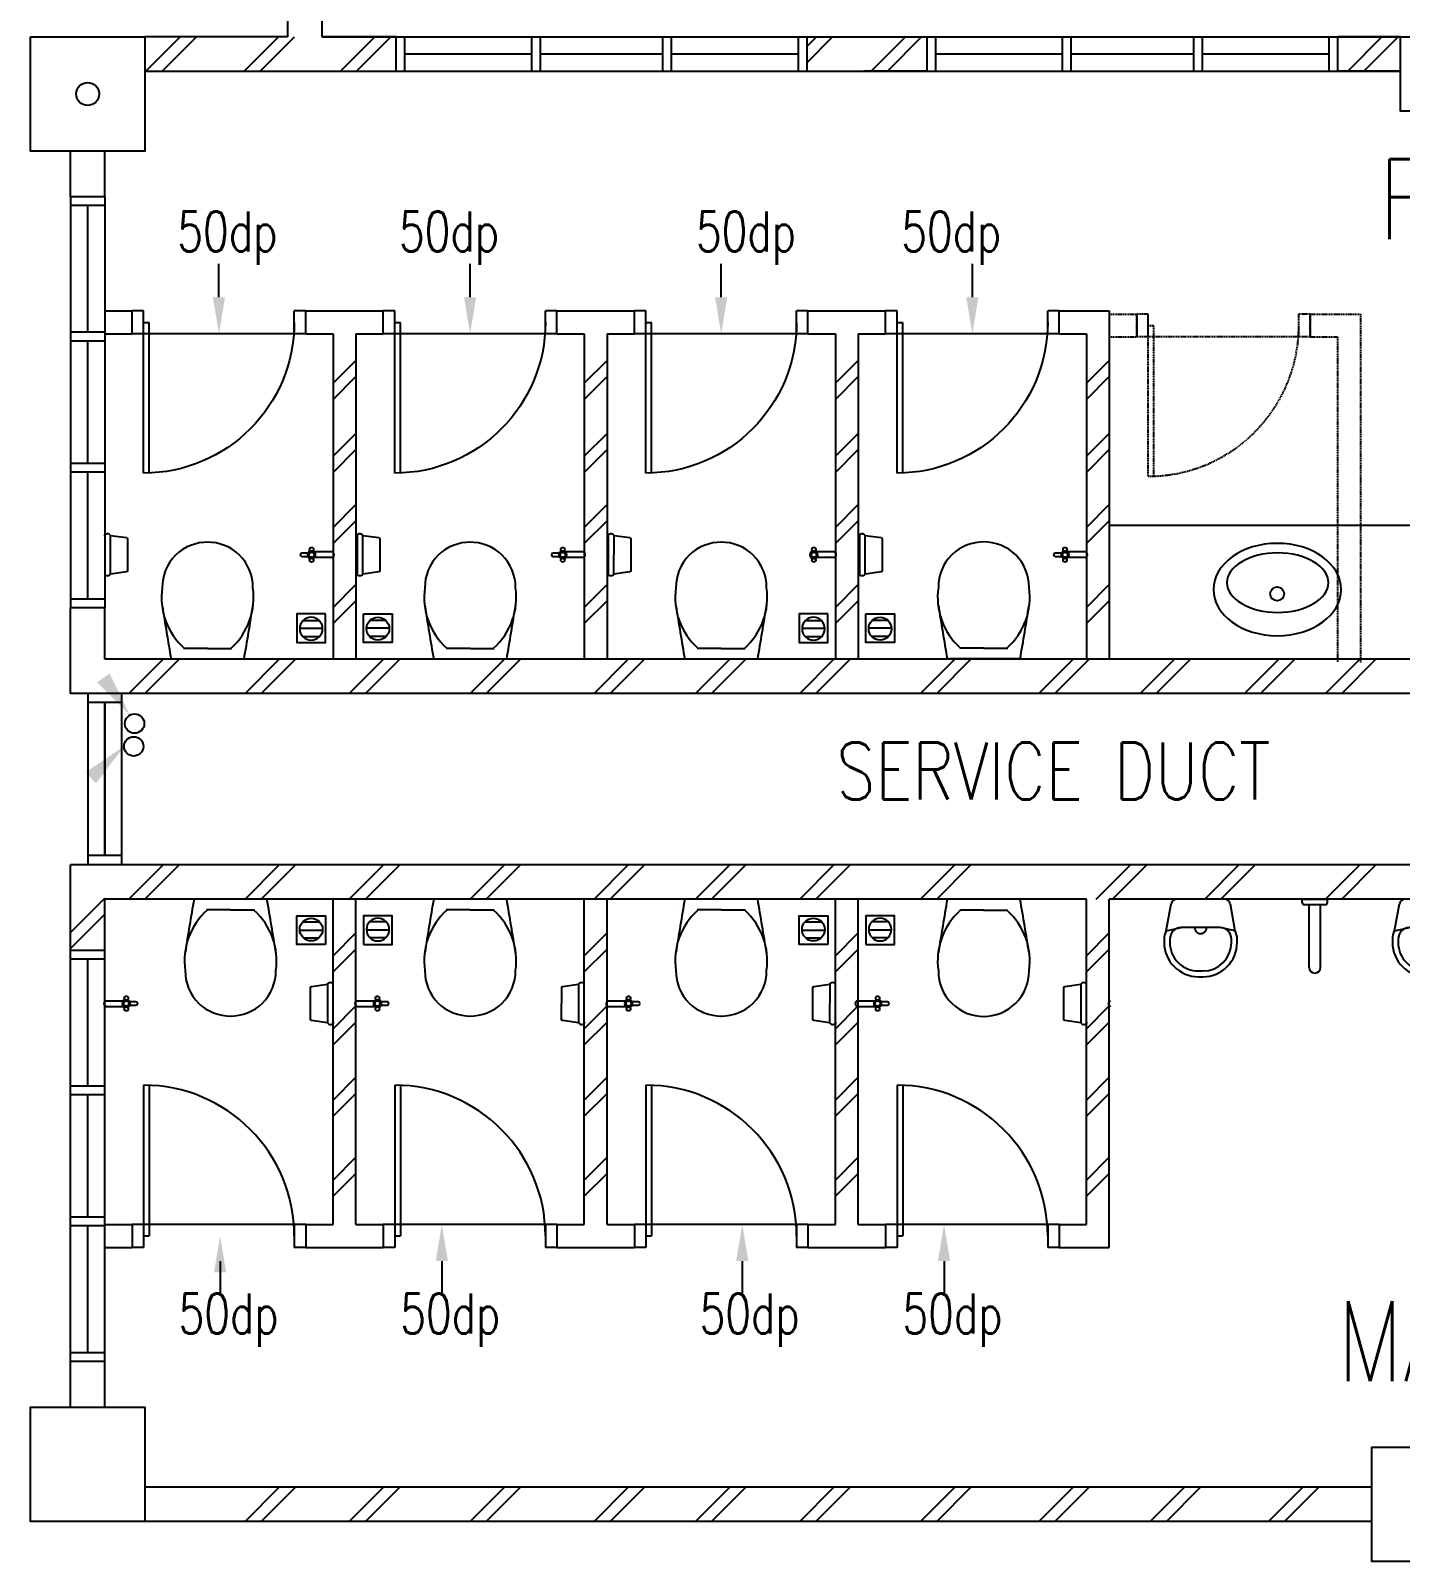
# Model space of a CAD drawing. Extents: x 2508799 to 2625178, y -845223 to -762524.
# Drawn here: x 2558299 to 2564299, y -790849 to -784147 of the extents above; entities that cross this region are included whole.
import ezdxf
from ezdxf.enums import TextEntityAlignment as Align

# ---------------------------------------------------------------- set-up
doc = ezdxf.new("R2010")
doc.units = 0
doc.header["$LTSCALE"] = 10
doc.header["$MEASUREMENT"] = 0
doc.linetypes.add('DASHEDX2', pattern=[1.5, 1, -0.5])
doc.linetypes.add('DIVIDE', pattern=[1.25, 0.5, -0.25, 0, -0.25, 0, -0.25])
doc.layers.get('0').update_dxf_attribs({"linetype": 'CONTINUOUS'})
for name, color, linetype in [('-FF', 240, 'CONTINUOUS'), ('COL', 3, 'CONTINUOUS'), ('demolish-work', 8, 'DASHEDX2'), ('DIM', 7, 'CONTINUOUS'), ('DR', 7, 'CONTINUOUS'), ('FIT', 5, 'CONTINUOUS'), ('FITT', 5, 'CONTINUOUS'), ('H', 1, 'CONTINUOUS'), ('hatchb', 251, 'CONTINUOUS'), ('partition', 7, 'CONTINUOUS'), ('PIPE', 5, 'DIVIDE'), ('ROOF', 7, 'CONTINUOUS'), ('RWDP', 145, 'CONTINUOUS'), ('SANI', 7, 'CONTINUOUS'), ('SP', 220, 'CONTINUOUS'), ('T25', 7, 'CONTINUOUS'), ('T50', 4, 'CONTINUOUS'), ('TEX', 2, 'CONTINUOUS'), ('txt', 7, 'CONTINUOUS'), ('VP', 100, 'CONTINUOUS'), ('WALL', 2, 'CONTINUOUS'), ('WIN', 5, 'CONTINUOUS'), ('WP', 50, 'DIVIDE')]:
    doc.layers.add(name, color=color, linetype=linetype)
doc.styles.add('DIMTEXT', font='romans.shx', dxfattribs={"width": 0.8, "height": 400})
doc.styles.add('ROMANS', font='romans')

# ---------------------------------------------------------------- blocks, each defined once
blk = doc.blocks.new('100FT')
at = {"layer": 'PIPE', "linetype": 'Continuous'}
blk.add_circle((0, 0), 50, dxfattribs=at)
at = {"layer": 'WP', "linetype": 'Continuous'}
for p, q in [((-37.1, 33.5), (37.1, 33.5)), ((-49.9, -2.7), (49.9, -2.7)), ((-34, -36.7), (34, -36.7))]:
    blk.add_line(p, q, dxfattribs=at)
blk = doc.blocks.new('A$C7CE3714C')
at = {"layer": 'FIT'}
blk.add_lwpolyline([(0, 0), (126, 0), (126, 126), (0, 126)], close=True, dxfattribs=at)
at = {"layer": 'FIT', "xscale": -1}
blk.add_blockref('100FT', (63, 65.7), dxfattribs=at)
blk = doc.blocks.new('UR1')
for p, q in [((104.2, 0), (-104.2, 0)), ((-150.5, -138.5), (-128.8, -20.5)), ((128.8, -20.5), (150.5, -138.5)), ((-150.5, -138.5), (-85, -125)), ((85, -125), (-85, -125)), ((150.5, -138.5), (85, -125)), ((-160, -175), (-160, -190)), ((-135, -175), (-135, -190)), ((135, -190), (135, -175)), ((160, -190), (160, -175)), ((-10, -315), (10, -315)), ((-10, -340), (10, -340))]:
    blk.add_line(p, q)
for centre, radius, start, end in [((-104.2, -25), 25, 90, 169.56252), ((104.2, -25), 25, 10.43748, 90), ((-85, -175), 50, 90, 180), ((0, -125), 26.1, 180, 0), ((85, -175), 50, 0, 90), ((-85, -175), 75, 150.86439, 180), ((-10, -190), 150, 180, 270), ((-10, -190), 125, 180, 270), ((10, -190), 125, 270, 0), ((10, -190), 150, 270, 0), ((85, -175), 75, 0, 29.13561)]:
    blk.add_arc(centre, radius, start, end)
blk = doc.blocks.new('234')
at = {"layer": 'DR', "color": 1}
for p, q in [((2285264.4, -784764.1), (2285264.4, -785474.1)), ((2285289.4, -784764.6), (2285289.4, -785424.1)), ((2285214.4, -785374.1), (2285214.4, -785474.1)), ((2285264.4, -785374.1), (2285214.4, -785374.1)), ((2285264.4, -785374.1), (2285264.4, -785474.1)), ((2285924.4, -785374.1), (2285264.4, -785374.1)), ((2285974.4, -785374.1), (2285924.4, -785374.1)), ((2285924.4, -785374.1), (2285924.4, -785474.1)), ((2285974.4, -785374.1), (2285974.4, -785474.1)), ((2285264.4, -785424.1), (2285289.4, -785424.1)), ((2285264.4, -785474.1), (2285214.4, -785474.1)), ((2285974.4, -785474.1), (2285924.4, -785474.1))]:
    blk.add_line(p, q, dxfattribs=at)
blk.add_arc((2285264.4, -785424.1), 660, 0, 90, dxfattribs=at)
blk = doc.blocks.new('ELLIPSE')
blk.add_circle((0.5, 0.5), 0.5)
blk = doc.blocks.new('BASIN-01')
blk.add_circle((0, 0), 30.3)
for p, xscale, yscale, zscale in [((279.3, -221.4), -559.6811780125836, 404.3346891934725, 559.6811780125837), ((220.2, -179.2), -444.6356025322193, 259.9294430529471, 444.6356025322195)]:
    blk.add_blockref('ELLIPSE', p, dxfattribs=dict(xscale=xscale, yscale=yscale, zscale=zscale))

msp = doc.modelspace()

# ---------------------------------------------------------------- linework, layer by layer
at = {"color": 0}
for p, q in [((2563869.5, -787964.1), (2563869.5, -787949.1)), ((2563869.5, -787949.1), (2563979.5, -787949.1)), ((2563969.5, -787974.1), (2563879.5, -787974.1)), ((2563969.5, -787974.1), (2563879.5, -787974.1)), ((2563899.5, -788248.1), (2563899.5, -787974.1)), ((2563899.5, -788248.1), (2563899.5, -787974.1)), ((2563949.5, -788248.1), (2563949.5, -787974.1)), ((2563949.5, -788248.1), (2563949.5, -787974.1)), ((2563979.5, -787964.1), (2563979.5, -787949.1))]:
    msp.add_line(p, q, dxfattribs=at)
for centre, radius, start, end in [((2563879.5, -787964.1), 10, 180, 270), ((2563879.5, -787964.1), 10, 180, 270), ((2563969.5, -787964.1), 10, 270, 0), ((2563969.5, -787964.1), 10, 270, 0), ((2563924.5, -788248.1), 25, 180, 0)]:
    msp.add_arc(centre, radius, start, end, dxfattribs=at)
at = {"layer": 'COL', "color": 0}
for points in [[(2558299.5, -784174.1), (2558799.5, -784174.1), (2558799.5, -784674.1), (2558299.5, -784674.1)], [(2564299.5, -784174.1), (2564799.5, -784174.1), (2564799.5, -784499.1), (2564299.5, -784499.1)], [(2558299.5, -790174.1), (2558799.5, -790174.1), (2558799.5, -790674.1), (2558299.5, -790674.1)], [(2558299.5, -790674.1), (2558299.5, -790174.1), (2558799.5, -790174.1), (2558799.5, -790674.1)], [(2564924.5, -790849.1), (2564174.5, -790849.1), (2564174.5, -790349.1), (2564924.5, -790349.1)]]:
    msp.add_lwpolyline(points, close=True, dxfattribs=at)
at = {"layer": 'demolish-work', "color": 0, "ltscale": 0.5}
for p, q in [((2563024.5, -785388.1), (2563144.5, -785388.1)), ((2563144.5, -785488.1), (2563144.5, -785388.1)), ((2563194.5, -785388.1), (2563144.5, -785388.1)), ((2563144.5, -785388.1), (2563144.5, -785488.1)), ((2563194.5, -786098.1), (2563194.5, -785388.1)), ((2563194.5, -785488.1), (2563194.5, -785388.1)), ((2563194.5, -785438.1), (2563219.5, -785438.1)), ((2563219.5, -786097.6), (2563219.5, -785438.1)), ((2563904.5, -785388.1), (2563854.5, -785388.1)), ((2563854.5, -785488.1), (2563854.5, -785388.1)), ((2563904.5, -785488.1), (2563904.5, -785388.1)), ((2563904.5, -785388.1), (2564024.5, -785388.1)), ((2563904.5, -785388.1), (2563904.5, -785488.1)), ((2564024.5, -785388.1), (2564124.5, -785388.1)), ((2564124.5, -785388.1), (2564124.5, -786913.1)), ((2563024.5, -785488.1), (2563144.5, -785488.1)), ((2563194.5, -785488.1), (2563144.5, -785488.1)), ((2563854.5, -785488.1), (2563194.5, -785488.1)), ((2563904.5, -785488.1), (2563854.5, -785488.1)), ((2563904.5, -785488.1), (2564024.5, -785488.1)), ((2564024.5, -785488.1), (2564024.5, -786913.1))]:
    msp.add_line(p, q, dxfattribs=at)
msp.add_arc((2563194.5, -785438.1), 660, 270, 0, dxfattribs=at)
at = {"layer": 'FITT', "color": 0}
for p, q in [((2559525.4, -786431.7), (2559525.4, -786424.9)), ((2559525.4, -786458.4), (2559525.4, -786451.6)), ((2559535.4, -786431.7), (2559535.4, -786424.9)), ((2559535.4, -786458.4), (2559535.4, -786451.6)), ((2559619, -786429.1), (2559542.6, -786429.1)), ((2560625.4, -786431.7), (2560625.4, -786424.9)), ((2560625.4, -786458.4), (2560625.4, -786451.6)), ((2560635.4, -786431.7), (2560635.4, -786424.9)), ((2560635.4, -786458.4), (2560635.4, -786451.6)), ((2560719, -786429.1), (2560642.6, -786429.1)), ((2561725.4, -786431.7), (2561725.4, -786424.9)), ((2561725.4, -786458.4), (2561725.4, -786451.6)), ((2561735.4, -786431.7), (2561735.4, -786424.9)), ((2561735.4, -786458.4), (2561735.4, -786451.6)), ((2561819, -786429.1), (2561742.6, -786429.1)), ((2562825.4, -786431.7), (2562825.4, -786424.9)), ((2562825.4, -786458.4), (2562825.4, -786451.6)), ((2562835.4, -786431.7), (2562835.4, -786424.9)), ((2562835.4, -786458.4), (2562835.4, -786451.6)), ((2562919, -786429.1), (2562842.6, -786429.1)), ((2559619, -786454.1), (2559542.6, -786454.1)), ((2560719, -786454.1), (2560642.6, -786454.1)), ((2561819, -786454.1), (2561742.6, -786454.1)), ((2562919, -786454.1), (2562842.6, -786454.1)), ((2558630, -788394.1), (2558706.3, -788394.1)), ((2558713.6, -788389.8), (2558713.6, -788396.6)), ((2558723.6, -788389.8), (2558723.6, -788396.6)), ((2559730, -788394.1), (2559806.3, -788394.1)), ((2559813.6, -788389.8), (2559813.6, -788396.6)), ((2559823.6, -788389.8), (2559823.6, -788396.6)), ((2560830, -788394.1), (2560906.3, -788394.1)), ((2560913.6, -788389.8), (2560913.6, -788396.6)), ((2560923.6, -788389.8), (2560923.6, -788396.6)), ((2561921.2, -788394.1), (2561997.6, -788394.1)), ((2562004.8, -788389.8), (2562004.8, -788396.6)), ((2562014.8, -788389.8), (2562014.8, -788396.6)), ((2558630, -788419.1), (2558706.4, -788419.1)), ((2558713.6, -788416.5), (2558713.6, -788423.3)), ((2558723.6, -788416.5), (2558723.6, -788423.3)), ((2559730, -788419.1), (2559806.4, -788419.1)), ((2559813.6, -788416.5), (2559813.6, -788423.3)), ((2559823.6, -788416.5), (2559823.6, -788423.3)), ((2560830, -788419.1), (2560906.4, -788419.1)), ((2560913.6, -788416.5), (2560913.6, -788423.3)), ((2560923.6, -788416.5), (2560923.6, -788423.3)), ((2561921.2, -788419.1), (2561997.6, -788419.1)), ((2562004.8, -788416.5), (2562004.8, -788423.3)), ((2562014.8, -788416.5), (2562014.8, -788423.3))]:
    msp.add_line(p, q, dxfattribs=at)
at = {"layer": 'FITT', "color": 0, "elevation": 0}
for points in [[(2559514.5, -786434.1), (2559487.9, -786434.2, 1), (2559487.9, -786449.2), (2559514.6, -786449.1)], [(2560614.5, -786434.1), (2560587.9, -786434.2, 1), (2560587.9, -786449.2), (2560614.6, -786449.1)], [(2562814.5, -786434.1), (2562787.9, -786434.2, 1), (2562787.9, -786449.2), (2562814.6, -786449.1)], [(2558734.4, -788414.1), (2558761.1, -788414, 1), (2558761.1, -788399), (2558734.4, -788399.1)], [(2559834.4, -788414.1), (2559861.1, -788414, 1), (2559861.1, -788399), (2559834.4, -788399.1)], [(2560934.4, -788414.1), (2560961.1, -788414, 1), (2560961.1, -788399), (2560934.4, -788399.1)], [(2562025.6, -788414.1), (2562052.3, -788414, 1), (2562052.3, -788399), (2562025.6, -788399.1)]]:
    msp.add_lwpolyline(points, format="xyb", dxfattribs=at)
at = {"layer": 'FITT', "color": 0}
for centre, radius in [((2559530.4, -786441.6), 11.1), ((2559530.3, -786417.9), 8.61), ((2560630.4, -786441.6), 11.1), ((2560630.3, -786417.9), 8.61), ((2561730.4, -786441.6), 11.1), ((2561730.3, -786417.9), 8.61), ((2562830.4, -786441.6), 11.1), ((2562830.3, -786417.9), 8.61), ((2559530.4, -786465.4), 8.61), ((2560630.4, -786465.4), 8.61), ((2561730.4, -786465.4), 8.61), ((2562830.4, -786465.4), 8.61), ((2558718.6, -788406.6), 11.1), ((2558718.6, -788382.8), 8.61), ((2559818.6, -788406.6), 11.1), ((2559818.6, -788382.8), 8.61), ((2560918.6, -788406.6), 11.1), ((2560918.6, -788382.8), 8.61), ((2562009.8, -788406.6), 11.1), ((2562009.8, -788382.8), 8.61), ((2558718.6, -788430.3), 8.61), ((2559818.6, -788430.3), 8.61), ((2560918.6, -788430.3), 8.61), ((2562009.8, -788430.3), 8.61)]:
    msp.add_circle(centre, radius, dxfattribs=at)
for centre, radius, start, end in [((2559530.4, -786441.6), 17.5, 106.78275, 253.2851), ((2559530.4, -786441.6), 17.5, 286.78275, 73.2851), ((2559615.7, -786441.6), 12.9, 284.6714, 75.39645), ((2560630.4, -786441.6), 17.5, 106.78275, 253.2851), ((2560630.4, -786441.6), 17.5, 286.78275, 73.2851), ((2560715.7, -786441.6), 12.9, 284.6714, 75.39645), ((2561730.4, -786441.6), 17.5, 106.78275, 253.2851), ((2561730.4, -786441.6), 17.5, 286.78275, 73.2851), ((2561815.7, -786441.6), 12.9, 284.6714, 75.39645), ((2562830.4, -786441.6), 17.5, 106.78275, 253.2851), ((2562830.4, -786441.6), 17.5, 286.78275, 73.2851), ((2562915.7, -786441.6), 12.9, 284.6714, 75.39645), ((2558633.2, -788406.6), 12.9, 104.6714, 255.39645), ((2558718.6, -788406.6), 17.5, 106.78275, 253.2851), ((2558718.6, -788406.6), 17.5, 286.78275, 73.2851), ((2559733.2, -788406.6), 12.9, 104.6714, 255.39645), ((2559818.6, -788406.6), 17.5, 106.78275, 253.2851), ((2559818.6, -788406.6), 17.5, 286.78275, 73.2851), ((2560833.2, -788406.6), 12.9, 104.6714, 255.39645), ((2560918.6, -788406.6), 17.5, 106.78275, 253.2851), ((2560918.6, -788406.6), 17.5, 286.78275, 73.2851), ((2561924.5, -788406.6), 12.9, 104.6714, 255.39645), ((2562009.8, -788406.6), 17.5, 106.78275, 253.2851), ((2562009.8, -788406.6), 17.5, 286.78275, 73.2851), ((2563033.2, -788406.6), 12.9, 104.6714, 255.39645)]:
    msp.add_arc(centre, radius, start, end, dxfattribs=at)
at = {"layer": 'H', "color": 0}
for p, q in [((2558804.9, -784324.1), (2558954.9, -784174.1)), ((2558875.6, -784324.1), (2559025.6, -784174.1)), ((2559234.9, -784324.1), (2559384.9, -784174.1)), ((2559305.6, -784324.1), (2559455.6, -784174.1)), ((2559656.8, -784324.1), (2559806.8, -784174.1)), ((2559727.5, -784324.1), (2559877.5, -784174.1)), ((2561699.5, -784216.5), (2561741.9, -784174.1)), ((2561699.5, -784287.2), (2561812.6, -784174.1)), ((2561981.8, -784324.1), (2562131.8, -784174.1)), ((2562052.5, -784324.1), (2562202.5, -784174.1)), ((2564068.8, -784324.1), (2564218.8, -784174.1)), ((2564139.5, -784324.1), (2564289.5, -784174.1)), ((2559624.5, -785691), (2559724.5, -785591)), ((2560724.5, -785691), (2560824.5, -785591)), ((2561824.5, -785691), (2561924.5, -785591)), ((2562924.5, -785691), (2563024.5, -785591)), ((2559624.5, -785761.7), (2559724.5, -785661.7)), ((2560724.5, -785761.7), (2560824.5, -785661.7)), ((2561824.5, -785761.7), (2561924.5, -785661.7)), ((2562924.5, -785761.7), (2563024.5, -785661.7)), ((2559624.5, -786010.5), (2559724.5, -785910.5)), ((2560724.5, -786010.5), (2560824.5, -785910.5)), ((2561824.5, -786010.5), (2561924.5, -785910.5)), ((2562924.5, -786010.5), (2563024.5, -785910.5)), ((2559624.5, -786081.2), (2559724.5, -785981.2)), ((2560724.5, -786081.2), (2560824.5, -785981.2)), ((2561824.5, -786081.2), (2561924.5, -785981.2)), ((2562924.5, -786081.2), (2563024.5, -785981.2)), ((2559624.5, -786322.3), (2559724.5, -786222.3)), ((2560724.5, -786322.3), (2560824.5, -786222.3)), ((2561824.5, -786322.3), (2561924.5, -786222.3)), ((2562924.5, -786322.3), (2563024.5, -786222.3)), ((2559624.5, -786393), (2559724.5, -786293)), ((2560724.5, -786393), (2560824.5, -786293)), ((2561824.5, -786393), (2561924.5, -786293)), ((2562924.5, -786393), (2563024.5, -786293)), ((2559624.5, -786672.6), (2559724.5, -786572.6)), ((2560724.5, -786672.6), (2560824.5, -786572.6)), ((2561824.5, -786672.6), (2561924.5, -786572.6)), ((2562924.5, -786672.6), (2563024.5, -786572.6)), ((2559624.5, -786743.3), (2559724.5, -786643.3)), ((2560724.5, -786743.3), (2560824.5, -786643.3)), ((2561824.5, -786743.3), (2561924.5, -786643.3)), ((2562924.5, -786743.3), (2563024.5, -786643.3)), ((2558729.7, -787049.1), (2558879.7, -786899.1)), ((2558800.4, -787049.1), (2558950.4, -786899.1)), ((2559238.6, -787049.1), (2559388.6, -786899.1)), ((2559309.3, -787049.1), (2559459.3, -786899.1)), ((2559695.4, -787049.1), (2559845.4, -786899.1)), ((2559766.2, -787049.1), (2559916.2, -786899.1)), ((2560224.9, -787049.1), (2560374.9, -786899.1)), ((2560295.6, -787049.1), (2560445.6, -786899.1)), ((2560767.6, -787049.1), (2560917.6, -786899.1)), ((2560838.3, -787049.1), (2560988.3, -786899.1)), ((2561211.6, -787049.1), (2561361.6, -786899.1)), ((2561282.3, -787049.1), (2561432.3, -786899.1)), ((2561668.4, -787049.1), (2561818.4, -786899.1)), ((2561739.1, -787049.1), (2561889.1, -786899.1)), ((2562197.9, -787049.1), (2562347.9, -786899.1)), ((2562268.6, -787049.1), (2562418.6, -786899.1)), ((2562715.5, -787049.1), (2562865.5, -786899.1)), ((2562786.2, -787049.1), (2562936.2, -786899.1)), ((2563159.5, -787049.1), (2563309.5, -786899.1)), ((2563230.2, -787049.1), (2563380.2, -786899.1)), ((2563616.3, -787049.1), (2563766.3, -786899.1)), ((2563687.1, -787049.1), (2563837.1, -786899.1)), ((2563971.7, -787049.1), (2564121.7, -786899.1)), ((2564042.4, -787049.1), (2564192.4, -786899.1)), ((2558729.7, -787949.1), (2558879.7, -787799.1)), ((2558800.4, -787949.1), (2558950.4, -787799.1)), ((2559238.6, -787949.1), (2559388.6, -787799.1)), ((2559309.3, -787949.1), (2559459.3, -787799.1)), ((2559695.4, -787949.1), (2559845.4, -787799.1)), ((2559766.2, -787949.1), (2559916.2, -787799.1)), ((2560224.9, -787949.1), (2560374.9, -787799.1)), ((2560295.6, -787949.1), (2560445.6, -787799.1)), ((2560767.6, -787949.1), (2560917.6, -787799.1)), ((2560838.3, -787949.1), (2560988.3, -787799.1)), ((2561211.6, -787949.1), (2561361.6, -787799.1)), ((2561282.3, -787949.1), (2561432.3, -787799.1)), ((2561668.4, -787949.1), (2561818.4, -787799.1)), ((2561739.1, -787949.1), (2561889.1, -787799.1)), ((2562197.9, -787949.1), (2562347.9, -787799.1)), ((2562268.6, -787949.1), (2562418.6, -787799.1)), ((2562967.6, -787949.1), (2563117.6, -787799.1)), ((2563038.3, -787949.1), (2563188.3, -787799.1)), ((2563442.2, -787949.1), (2563592.2, -787799.1)), ((2563512.9, -787949.1), (2563662.9, -787799.1)), ((2563971.7, -787949.1), (2564121.7, -787799.1)), ((2564042.4, -787949.1), (2564192.4, -787799.1)), ((2558474.5, -788094.9), (2558624.5, -787944.9)), ((2558474.5, -788165.6), (2558624.5, -788015.6)), ((2559624.5, -788197.7), (2559724.5, -788097.7)), ((2560724.5, -788197.7), (2560824.5, -788097.7)), ((2561824.5, -788197.7), (2561924.5, -788097.7)), ((2562924.5, -788197.7), (2563024.5, -788097.7)), ((2559624.5, -788268.4), (2559724.5, -788168.4)), ((2560724.5, -788268.4), (2560824.5, -788168.4)), ((2561824.5, -788268.4), (2561924.5, -788168.4)), ((2562924.5, -788268.4), (2563024.5, -788168.4)), ((2559624.5, -788517.2), (2559724.5, -788417.2)), ((2560724.5, -788517.2), (2560824.5, -788417.2)), ((2561824.5, -788517.2), (2561924.5, -788417.2)), ((2562924.5, -788517.2), (2563024.5, -788417.2)), ((2559624.5, -788587.9), (2559724.5, -788487.9)), ((2560724.5, -788587.9), (2560824.5, -788487.9)), ((2561824.5, -788587.9), (2561924.5, -788487.9)), ((2562924.5, -788587.9), (2563024.5, -788487.9)), ((2559624.5, -788829), (2559724.5, -788729)), ((2560724.5, -788829), (2560824.5, -788729)), ((2561824.5, -788829), (2561924.5, -788729)), ((2562924.5, -788829), (2563024.5, -788729)), ((2559624.5, -788899.8), (2559724.5, -788799.8)), ((2560724.5, -788899.8), (2560824.5, -788799.8)), ((2561824.5, -788899.8), (2561924.5, -788799.8)), ((2562924.5, -788899.8), (2563024.5, -788799.8)), ((2559624.5, -789179.3), (2559724.5, -789079.3)), ((2560724.5, -789179.3), (2560824.5, -789079.3)), ((2561824.5, -789179.3), (2561924.5, -789079.3)), ((2562924.5, -789179.3), (2563024.5, -789079.3)), ((2559624.5, -789250.1), (2559724.5, -789150.1)), ((2560724.5, -789250.1), (2560824.5, -789150.1)), ((2561824.5, -789250.1), (2561924.5, -789150.1)), ((2562924.5, -789250.1), (2563024.5, -789150.1)), ((2559238.6, -790674.1), (2559388.6, -790524.1)), ((2559238.6, -790674.1), (2559388.6, -790524.1)), ((2559309.3, -790674.1), (2559459.3, -790524.1)), ((2559309.3, -790674.1), (2559459.3, -790524.1)), ((2559695.4, -790674.1), (2559845.4, -790524.1)), ((2559695.4, -790674.1), (2559845.4, -790524.1)), ((2559766.2, -790674.1), (2559916.2, -790524.1)), ((2559766.2, -790674.1), (2559916.2, -790524.1)), ((2560224.9, -790674.1), (2560374.9, -790524.1)), ((2560224.9, -790674.1), (2560374.9, -790524.1)), ((2560295.6, -790674.1), (2560445.6, -790524.1)), ((2560295.6, -790674.1), (2560445.6, -790524.1)), ((2560767.6, -790674.1), (2560917.6, -790524.1)), ((2560767.6, -790674.1), (2560917.6, -790524.1)), ((2560838.3, -790674.1), (2560988.3, -790524.1)), ((2560838.3, -790674.1), (2560988.3, -790524.1)), ((2561211.6, -790674.1), (2561361.6, -790524.1)), ((2561211.6, -790674.1), (2561361.6, -790524.1)), ((2561282.3, -790674.1), (2561432.3, -790524.1)), ((2561282.3, -790674.1), (2561432.3, -790524.1)), ((2561668.4, -790674.1), (2561818.4, -790524.1)), ((2561668.4, -790674.1), (2561818.4, -790524.1)), ((2561739.1, -790674.1), (2561889.1, -790524.1)), ((2561739.1, -790674.1), (2561889.1, -790524.1)), ((2562197.9, -790674.1), (2562347.9, -790524.1)), ((2562197.9, -790674.1), (2562347.9, -790524.1)), ((2562268.6, -790674.1), (2562418.6, -790524.1)), ((2562268.6, -790674.1), (2562418.6, -790524.1)), ((2562715.5, -790674.1), (2562865.5, -790524.1)), ((2562715.5, -790674.1), (2562865.5, -790524.1)), ((2562786.2, -790674.1), (2562936.2, -790524.1)), ((2562786.2, -790674.1), (2562936.2, -790524.1)), ((2563203.9, -790674.1), (2563353.9, -790524.1)), ((2563203.9, -790674.1), (2563353.9, -790524.1)), ((2563274.6, -790674.1), (2563424.6, -790524.1)), ((2563274.6, -790674.1), (2563424.6, -790524.1)), ((2563721.5, -790674.1), (2563871.5, -790524.1)), ((2563721.5, -790674.1), (2563871.5, -790524.1)), ((2563792.2, -790674.1), (2563942.2, -790524.1)), ((2563792.2, -790674.1), (2563942.2, -790524.1))]:
    msp.add_line(p, q, dxfattribs=at)
at = {"layer": 'hatchb', "color": 0}
msp.add_line((2559799.5, -784174.1), (2560424.5, -784174.1), dxfattribs=at)
at = {"layer": 'partition', "color": 0}
msp.add_line((2568099.5, -786313.1), (2563024.5, -786313.1), dxfattribs=at)
at = {"layer": 'ROOF', "color": 0}
msp.add_line((2559574.5, -784174.1, 0), (2589174.5, -784174.3), dxfattribs=at)
at = {"layer": 'RWDP', "color": 0}
msp.add_circle((2558549.5, -784424.1), 50, dxfattribs=at)
at = {"layer": 'SANI', "color": 0}
for p, q in [((2559124.5, -785314.1), (2559124.5, -785167.8)), ((2560224.5, -785314.1), (2560224.5, -785167.8)), ((2561324.5, -785314.1), (2561324.5, -785167.8)), ((2562424.5, -785314.1), (2562424.5, -785167.8)), ((2558885.2, -786851.4), (2558885.2, -786851.4)), ((2559075.2, -786851.4), (2558969.7, -786851.4)), ((2559074.3, -786851.4), (2559179.8, -786851.4)), ((2559264.3, -786851.4), (2559264.3, -786851.4)), ((2560035.4, -786851.4), (2560035.4, -786851.4)), ((2560225.4, -786851.4), (2560119.9, -786851.4)), ((2560224.5, -786851.4), (2560330, -786851.4)), ((2560414.5, -786851.4), (2560414.5, -786851.4)), ((2561135, -786851.4), (2561135, -786851.4)), ((2561325, -786851.4), (2561219.5, -786851.4)), ((2561324.1, -786851.4), (2561429.6, -786851.4)), ((2561514.1, -786851.4), (2561514.1, -786851.4)), ((2562284.7, -786850.2), (2562284.7, -786850.2)), ((2562474.7, -786850.2), (2562369.2, -786850.2)), ((2562473.8, -786850.2), (2562579.3, -786850.2)), ((2562663.8, -786850.2), (2562663.8, -786850.2)), ((2559234.6, -786899.1), (2558914.9, -786899.1)), ((2560384.8, -786899.1), (2560065.1, -786899.1)), ((2561484.4, -786899.1), (2561164.7, -786899.1)), ((2562634.1, -786897.9), (2562314.4, -786897.9)), ((2559335, -787949.1), (2559015.3, -787949.1)), ((2560384.8, -787949.1), (2560065.1, -787949.1)), ((2561484.4, -787949.1), (2561164.7, -787949.1)), ((2562634.1, -787950.3), (2562314.4, -787950.3)), ((2558985.6, -787996.8), (2558985.6, -787996.8)), ((2559175.6, -787996.8), (2559070.1, -787996.8)), ((2559174.7, -787996.8), (2559280.2, -787996.8)), ((2559364.7, -787996.8), (2559364.7, -787996.8)), ((2560035.4, -787996.8), (2560035.4, -787996.8)), ((2560225.4, -787996.8), (2560119.9, -787996.8)), ((2560224.5, -787996.8), (2560330, -787996.8)), ((2560414.5, -787996.8), (2560414.5, -787996.8)), ((2561135, -787996.8), (2561135, -787996.8)), ((2561325, -787996.8), (2561219.5, -787996.8)), ((2561324.1, -787996.8), (2561429.6, -787996.8)), ((2561514.1, -787996.8), (2561514.1, -787996.8)), ((2562284.7, -787998.1), (2562284.7, -787998.1)), ((2562474.7, -787998.1), (2562369.2, -787998.1)), ((2562473.8, -787998.1), (2562579.3, -787998.1)), ((2559129.6, -789534.1), (2559129.6, -789680.4)), ((2560100.6, -789534.1), (2560100.6, -789680.4)), ((2561416.8, -789534.9), (2561416.8, -789681.2)), ((2562300.6, -789534.1), (2562300.6, -789680.4))]:
    msp.add_line(p, q, dxfattribs=at)
for points in [[(2558649.2, -786526.4), (2558649.5, -786356.8, 0.565426), (2558621.3, -786359.4, 0.460184)], [(2558624.5, -786355), (2558624.5, -786528.2, 0.460184), (2558649.5, -786526.4)], [(2558649.5, -786356.8), (2558719.2, -786366.7, -0.373687), (2558723.5, -786371.7), (2558723.3, -786511.8, -0.373687), (2558719, -786516.7), (2558649.2, -786526.5)], [(2559754.7, -786526.4), (2559755, -786356.8, 0.460184), (2559730, -786355, 0.460184)], [(2559730, -786355), (2559730, -786528.2, 0.460184), (2559755, -786526.4)], [(2559755, -786356.8), (2559824.7, -786366.7, -0.373687), (2559829, -786371.7), (2559828.8, -786511.8, -0.373687), (2559824.5, -786516.7), (2559754.7, -786526.5)], [(2560854.7, -786526.4), (2560855, -786356.8, 0.460184), (2560830, -786355, 0.460184)], [(2560830, -786355), (2560830, -786528.2, 0.460184), (2560855, -786526.4)], [(2560855, -786356.8), (2560924.7, -786366.7, -0.373687), (2560929, -786371.7), (2560928.8, -786511.8, -0.373687), (2560924.5, -786516.7), (2560854.7, -786526.5)], [(2561954.7, -786526.4), (2561955, -786356.8, 0.460184), (2561930, -786355, 0.460184)], [(2561930, -786355), (2561930, -786528.2, 0.460184), (2561955, -786526.4)], [(2561955, -786356.8), (2562024.7, -786366.7, -0.373687), (2562029, -786371.7), (2562028.8, -786511.8, -0.373687), (2562024.5, -786516.7), (2561954.7, -786526.5)], [(2559599.5, -788491.4), (2559529.8, -788481.5, -0.373687), (2559525.5, -788476.5), (2559525.7, -788336.4, -0.373687), (2559530, -788331.5), (2559599.7, -788321.7)], [(2559624.5, -788493.2), (2559624.5, -788320, 0.460184), (2559599.5, -788321.8)], [(2559599.7, -788321.8), (2559599.5, -788491.4, 0.565426), (2559627.6, -788488.8, 0.460184)], [(2560699.5, -788491.4), (2560629.8, -788481.5, -0.373687), (2560625.5, -788476.5), (2560625.7, -788336.4, -0.373687), (2560630, -788331.5), (2560699.7, -788321.7)], [(2560724.5, -788493.2), (2560724.5, -788320, 0.460184), (2560699.5, -788321.8)], [(2560699.7, -788321.8), (2560699.5, -788491.4, 0.565426), (2560727.6, -788488.8, 0.460184)], [(2561799.5, -788491.4), (2561729.8, -788481.5, -0.373687), (2561725.5, -788476.5), (2561725.7, -788336.4, -0.373687), (2561730, -788331.5), (2561799.7, -788321.7)], [(2561824.5, -788493.2), (2561824.5, -788320, 0.460184), (2561799.5, -788321.8)], [(2561799.7, -788321.8), (2561799.5, -788491.4, 0.565426), (2561827.6, -788488.8, 0.460184)], [(2562899.5, -788491.4), (2562829.8, -788481.5, -0.373687), (2562825.5, -788476.5), (2562825.7, -788336.4, -0.373687), (2562830, -788331.5), (2562899.7, -788321.7)], [(2562924.5, -788493.2), (2562924.5, -788320, 0.460184), (2562899.5, -788321.8)], [(2562899.7, -788321.8), (2562899.5, -788491.4, 0.565426), (2562927.6, -788488.8, 0.460184)]]:
    msp.add_lwpolyline(points, format="xyb", dxfattribs=at)
for centre, radius, start, end in [((2562473, -786582.9), 197.4, 88.97321, 180.48306), ((2562475.5, -786582.9), 197.4, 359.51694, 91.02679), ((2559073.5, -786584.2), 197.4, 88.97321, 180.48306), ((2559076, -786584.2), 197.4, 359.51694, 91.02679), ((2560223.7, -786584.2), 197.4, 88.97321, 180.48306), ((2560226.2, -786584.2), 197.4, 359.51694, 91.02679), ((2561323.3, -786584.2), 197.4, 88.97321, 180.48306), ((2561325.8, -786584.2), 197.4, 359.51694, 91.02679), ((2559169.6, -786628.9), 296.7, 171.65588, 228.23122), ((2558979.9, -786628.9), 296.7, 311.76878, 8.34412), ((2560319.8, -786628.9), 296.7, 171.65588, 228.23122), ((2560130.1, -786628.9), 296.7, 311.76878, 8.34412), ((2561419.4, -786628.9), 296.7, 171.65588, 228.23122), ((2561229.7, -786628.9), 296.7, 311.76878, 8.34412), ((2562569.1, -786627.6), 296.7, 171.65588, 228.23122), ((2562379.4, -786627.6), 296.7, 311.76878, 8.34412), ((2582844.4, -782824.6), 24273.9, 189.10107, 189.66319), ((2535305.1, -782824.6), 24273.9, 350.33681, 350.89893), ((2583994.6, -782824.6), 24273.9, 189.10107, 189.66319), ((2536455.3, -782824.6), 24273.9, 350.33681, 350.89893), ((2585094.2, -782824.6), 24273.9, 189.10107, 189.66319), ((2537554.9, -782824.6), 24273.9, 350.33681, 350.89893), ((2586243.9, -782823.3), 24273.9, 189.10107, 189.66319), ((2538704.6, -782823.3), 24273.9, 350.33681, 350.89893), ((2582944.8, -792023.6), 24273.9, 170.33681, 170.89893), ((2535405.5, -792023.6), 24273.9, 9.10107, 9.66319), ((2583994.6, -792023.6), 24273.9, 170.33681, 170.89893), ((2536455.3, -792023.6), 24273.9, 9.10107, 9.66319), ((2585094.2, -792023.6), 24273.9, 170.33681, 170.89893), ((2537554.9, -792023.6), 24273.9, 9.10107, 9.66319), ((2586243.9, -792024.9), 24273.9, 170.33681, 170.89893), ((2538704.6, -792024.9), 24273.9, 9.10107, 9.66319), ((2559270, -788219.3), 296.7, 131.76878, 188.34412), ((2559080.3, -788219.3), 296.7, 351.65588, 48.23122), ((2560319.8, -788219.3), 296.7, 131.76878, 188.34412), ((2560130.1, -788219.3), 296.7, 351.65588, 48.23122), ((2561419.4, -788219.3), 296.7, 131.76878, 188.34412), ((2561229.7, -788219.3), 296.7, 351.65588, 48.23122), ((2562569.1, -788220.6), 296.7, 131.76878, 188.34412), ((2562379.4, -788220.6), 296.7, 351.65588, 48.23122), ((2559173.9, -788264.1), 197.4, 179.51694, 271.02679), ((2559176.4, -788264.1), 197.4, 268.97321, 0.48306), ((2560223.7, -788264.1), 197.4, 179.51694, 271.02679), ((2560226.2, -788264.1), 197.4, 268.97321, 0.48306), ((2561323.3, -788264.1), 197.4, 179.51694, 271.02679), ((2561325.8, -788264.1), 197.4, 268.97321, 0.48306), ((2562473, -788265.3), 197.4, 179.51694, 271.02679), ((2562475.5, -788265.3), 197.4, 268.97321, 0.48306)]:
    msp.add_arc(centre, radius, start, end, dxfattribs=at)
for points in [[(2559097.8, -785314.1), (2559151.1, -785314.1), (2559124.5, -785474.1)], [(2560197.8, -785314.1), (2560251.1, -785314.1), (2560224.5, -785474.1)], [(2561297.8, -785314.1), (2561351.1, -785314.1), (2561324.5, -785474.1)], [(2562397.8, -785314.1), (2562451.1, -785314.1), (2562424.5, -785474.1)], [(2560073.9, -789534.1), (2560127.2, -789534.1), (2560100.6, -789374.1)], [(2561390.1, -789534.1), (2561443.4, -789534.1), (2561416.8, -789374.1)], [(2562273.9, -789534.1), (2562327.2, -789534.1), (2562300.6, -789374.1)], [(2559102.9, -789584.1), (2559156.3, -789584.1), (2559129.6, -789424.1)]]:
    msp.add_solid(points, dxfattribs=at)
at = {"layer": 'SP', "color": 0}
msp.add_circle((2558754.8, -787180.8), 42.4, dxfattribs=at)
msp.add_solid([(2558645.7, -786961.3), (2558591.3, -786999.8), (2558734, -787143.8)], dxfattribs=at)
at = {"layer": 'VP', "color": 0}
msp.add_circle((2558751.1, -787280.8), 42.4, dxfattribs=at)
msp.add_solid([(2558540.3, -787393.7), (2558586.1, -787442.2), (2558708.7, -787280.8)], dxfattribs=at)
at = {"layer": 'WALL', "color": 0}
for p, q in [((2559574.5, -779599.1), (2559574.5, -784174.1)), ((2559424.5, -779749.1), (2559424.5, -784174.1)), ((2559424.5, -784174.1), (2558799.5, -784174.1)), ((2559899.5, -784174.1), (2559574.5, -784174.1)), ((2559799.5, -784174.1), (2564299.5, -784174.1)), ((2559899.5, -784174.1), (2559899.5, -784324.1)), ((2561699.5, -784174.1), (2562224.5, -784174.1)), ((2561699.5, -784174.1), (2561699.5, -784324.1)), ((2562224.5, -784174.1), (2562224.5, -784324.1)), ((2564024.5, -784174.1), (2564024.5, -784324.1)), ((2564299.5, -784174.1), (2564024.5, -784174.1)), ((2558799.5, -784324.1), (2559899.5, -784324.1)), ((2559799.5, -784324.1), (2564299.5, -784324.1)), ((2561699.5, -784324.1), (2561799.5, -784324.1)), ((2562224.5, -784324.1), (2561949.5, -784324.1)), ((2564299.5, -784324.1), (2564024.5, -784324.1)), ((2558474.5, -784874.1), (2558474.5, -784674.1)), ((2558624.5, -784874.1), (2558624.5, -784674.1)), ((2558624.5, -784874.1), (2558474.5, -784874.1)), ((2558624.5, -785374.1), (2558744.5, -785374.1)), ((2559504.5, -785374.1), (2559624.5, -785374.1)), ((2559624.5, -785374.1), (2559724.5, -785374.1)), ((2559724.5, -785374.1), (2559844.5, -785374.1)), ((2560604.5, -785374.1), (2560724.5, -785374.1)), ((2560724.5, -785374.1), (2560824.5, -785374.1)), ((2560824.5, -785374.1), (2560944.5, -785374.1)), ((2561704.5, -785374.1), (2561824.5, -785374.1)), ((2561824.5, -785374.1), (2561924.5, -785374.1)), ((2561924.5, -785374.1), (2562044.5, -785374.1)), ((2562804.5, -785374.1), (2563024.5, -785374.1)), ((2562924.5, -785374.1), (2563024.5, -785374.1)), ((2563024.5, -785374.1), (2563024.5, -786899.1)), ((2558624.5, -785474.1), (2558744.5, -785474.1)), ((2559504.5, -785474.1), (2559624.5, -785474.1)), ((2559624.5, -785474.1), (2559624.5, -786899.1)), ((2559724.5, -785474.1), (2559724.5, -786899.1)), ((2559724.5, -785474.1), (2559844.5, -785474.1)), ((2560604.5, -785474.1), (2560724.5, -785474.1)), ((2560724.5, -785474.1), (2560724.5, -786899.1)), ((2560824.5, -785474.1), (2560824.5, -786899.1)), ((2560824.5, -785474.1), (2560944.5, -785474.1)), ((2561704.5, -785474.1), (2561824.5, -785474.1)), ((2561824.5, -785474.1), (2561824.5, -786899.1)), ((2561924.5, -785474.1), (2561924.5, -786899.1)), ((2561924.5, -785474.1), (2562044.5, -785474.1)), ((2562804.5, -785474.1), (2562924.5, -785474.1)), ((2562924.5, -785474.1), (2562924.5, -786899.1)), ((2558474.5, -787049.1), (2558474.5, -786674.1)), ((2558624.5, -786674.1), (2558474.5, -786674.1)), ((2558624.5, -786899.1), (2558624.5, -786674.1)), ((2568099.5, -786899.1), (2558624.5, -786899.1)), ((2568141.1, -787049.1), (2558474.5, -787049.1)), ((2558474.5, -788174.1), (2558474.5, -787799.1)), ((2568249.5, -787799.1), (2558474.5, -787799.1)), ((2558624.5, -788174.1), (2558624.5, -787949.1)), ((2562924.5, -787949.1), (2558624.5, -787949.1)), ((2559624.5, -789374.1), (2559624.5, -787949.1)), ((2559724.5, -789374.1), (2559724.5, -787949.1)), ((2560724.5, -789374.1), (2560724.5, -787949.1)), ((2560824.5, -789374.1), (2560824.5, -787949.1)), ((2561824.5, -789374.1), (2561824.5, -787949.1)), ((2561924.5, -789374.1), (2561924.5, -787949.1)), ((2562924.5, -789374.1), (2562924.5, -787949.1)), ((2568099.5, -787949.1), (2563024.5, -787949.1)), ((2563024.5, -789474.1), (2563024.5, -787949.1)), ((2558624.5, -788174.1), (2558474.5, -788174.1)), ((2558624.5, -789374.1), (2558744.5, -789374.1)), ((2559504.5, -789374.1), (2559624.5, -789374.1)), ((2559724.5, -789374.1), (2559844.5, -789374.1)), ((2560604.5, -789374.1), (2560724.5, -789374.1)), ((2560824.5, -789374.1), (2560944.5, -789374.1)), ((2561704.5, -789374.1), (2561824.5, -789374.1)), ((2561924.5, -789374.1), (2562044.5, -789374.1)), ((2562804.5, -789374.1), (2562924.5, -789374.1)), ((2558624.5, -789474.1), (2558744.5, -789474.1)), ((2559504.5, -789474.1), (2559624.5, -789474.1)), ((2559624.5, -789474.1), (2559724.5, -789474.1)), ((2559724.5, -789474.1), (2559844.5, -789474.1)), ((2560604.5, -789474.1), (2560724.5, -789474.1)), ((2560724.5, -789474.1), (2560824.5, -789474.1)), ((2560824.5, -789474.1), (2560944.5, -789474.1)), ((2561704.5, -789474.1), (2561824.5, -789474.1)), ((2561824.5, -789474.1), (2561924.5, -789474.1)), ((2561924.5, -789474.1), (2562044.5, -789474.1)), ((2562804.5, -789474.1), (2562924.5, -789474.1)), ((2562924.5, -789474.1), (2563024.5, -789474.1)), ((2558474.5, -790174.1), (2558474.5, -789974.1)), ((2558624.5, -789974.1), (2558474.5, -789974.1)), ((2558624.5, -790174.1), (2558624.5, -789974.1)), ((2564174.5, -790524.1), (2558799.5, -790524.1)), ((2564174.5, -790674.1), (2558799.5, -790674.1))]:
    msp.add_line(p, q, dxfattribs=at)
at = {"layer": 'WIN', "color": 0}
for p, q in [((2559899.5, -784174.1), (2561699.5, -784174.1)), ((2559937.5, -784174.1), (2559937.5, -784324.1)), ((2560493.1, -784174.1), (2560493.1, -784324.1)), ((2560531.1, -784174.1), (2560531.1, -784324.1)), ((2561067.8, -784174.1), (2561067.8, -784324.1)), ((2561105.8, -784174.1), (2561105.8, -784324.1)), ((2561661.5, -784174.1), (2561661.5, -784324.1)), ((2562224.5, -784174.1), (2564024.5, -784174.1)), ((2562262.5, -784174.1), (2562262.5, -784324.1)), ((2562818.1, -784174.1), (2562818.1, -784324.1)), ((2562856.1, -784174.1), (2562856.1, -784324.1)), ((2563392.8, -784174.1), (2563392.8, -784324.1)), ((2563430.8, -784174.1), (2563430.8, -784324.1)), ((2563986.5, -784174.1), (2563986.5, -784324.1)), ((2559899.5, -784324.1), (2561699.5, -784324.1)), ((2562224.5, -784324.1), (2564024.5, -784324.1)), ((2558474.5, -784874.1), (2558474.5, -786674.1)), ((2558624.5, -784912.1), (2558474.5, -784912.1)), ((2558624.5, -784874.1), (2558624.5, -786674.1)), ((2558624.5, -785467.8), (2558474.5, -785467.8)), ((2558624.5, -785505.8), (2558474.5, -785505.8)), ((2558624.5, -786042.4), (2558474.5, -786042.4)), ((2558624.5, -786080.4), (2558474.5, -786080.4)), ((2558624.5, -786636.1), (2558474.5, -786636.1)), ((2558549.5, -787049.1), (2558549.5, -787799.1)), ((2558699.5, -787799.1), (2558699.5, -787049.1)), ((2558699.5, -787089.1), (2558549.5, -787089.1)), ((2558699.5, -787759.1), (2558549.5, -787759.1)), ((2558474.5, -789974.1), (2558474.5, -788174.1)), ((2558624.5, -789974.1), (2558624.5, -788174.1)), ((2558624.5, -788212.1), (2558474.5, -788212.1)), ((2558624.5, -788767.8), (2558474.5, -788767.8)), ((2558624.5, -788805.8), (2558474.5, -788805.8)), ((2558624.5, -789342.4), (2558474.5, -789342.4)), ((2558624.5, -789380.4), (2558474.5, -789380.4)), ((2558624.5, -789936.1), (2558474.5, -789936.1))]:
    msp.add_line(p, q, dxfattribs=at)
at = {"layer": 'WIN', "color": 0, "const_width": 10, "flags": 128}
for points in [[(2559937.5, -784249.1), (2560493.1, -784249.1)], [(2560531.1, -784249.1), (2561067.8, -784249.1)], [(2561105.8, -784249.1), (2561661.5, -784249.1)], [(2562262.5, -784249.1), (2562818.1, -784249.1)], [(2562856.1, -784249.1), (2563392.8, -784249.1)], [(2563430.8, -784249.1), (2563986.5, -784249.1)], [(2558549.5, -784912.1), (2558549.5, -785467.8)], [(2558549.5, -785505.8), (2558549.5, -786042.4)], [(2558549.5, -786080.4), (2558549.5, -786636.1)], [(2558624.5, -787759.1), (2558624.5, -787089.1)], [(2558549.5, -788767.8), (2558549.5, -788212.1)], [(2558549.5, -789342.4), (2558549.5, -788805.8)], [(2558549.5, -789936.1), (2558549.5, -789380.4)]]:
    msp.add_lwpolyline(points, dxfattribs=at)

# ---------------------------------------------------------------- block references
at = {"layer": '-FF', "color": 0, "xscale": -1, "rotation": 180}
for p in [(273530.1, -1570848.2), (274630.1, -1570848.2), (275730.1, -1570848.2), (276830.1, -1570848.2)]:
    msp.add_blockref('234', p, dxfattribs=at)
at = {"layer": '-FF', "color": 0}
for p in [(273530.1, -4000), (274630.1, -4000), (275730.1, -4000), (276830.1, -4000)]:
    msp.add_blockref('234', p, dxfattribs=at)
at = {"layer": 'DIM', "color": 0, "rotation": 4.268868231257969e-07}
for p in [(2563424.5, -787949.1), (2563424.5, -787949.1), (2564424.5, -787949.1), (2564424.5, -787949.1)]:
    msp.add_blockref('UR1', p, dxfattribs=at)
at = {"layer": 'SANI', "color": 0, "rotation": 180}
msp.add_blockref('BASIN-01', (2563759.9, -786613.1), dxfattribs=at)
at = {"layer": 'T25', "color": 0, "rotation": 180}
for p in [(2559591.4, -786699.9), (2559591.4, -786699.9), (2561791.4, -786699.9), (2561791.4, -786699.9)]:
    msp.add_blockref('A$C7CE3714C', p, dxfattribs=at)
at = {"layer": 'T25', "color": 0, "xscale": -1, "rotation": 180}
for p in [(2559757.5, -786699.9), (2559757.5, -786699.9), (2561957.5, -786699.9), (2561957.5, -786699.9)]:
    msp.add_blockref('A$C7CE3714C', p, dxfattribs=at)
at = {"layer": 'T25', "color": 0, "xscale": -1}
for p in [(2559591.4, -788148.3), (2559591.4, -788148.3), (2561791.4, -788148.3), (2561791.4, -788148.3)]:
    msp.add_blockref('A$C7CE3714C', p, dxfattribs=at)
at = {"layer": 'T25', "color": 0}
for p in [(2559757.5, -788148.3), (2559757.5, -788148.3), (2561957.5, -788148.3), (2561957.5, -788148.3)]:
    msp.add_blockref('A$C7CE3714C', p, dxfattribs=at)

# ---------------------------------------------------------------- texts
at = {"layer": 'T50', "color": 0, "style": 'DIMTEXT', "width": 0.8}
for s, p in [('FEMALE TOILET', (2565578.3, -784885, 3887.4)), ('MALE TOILET', (2565175.1, -789884.5, 3887.4))]:
    msp.add_text(s, height=350, dxfattribs=at).set_placement(p, align=Align.MIDDLE)
at = {"layer": 'TEX', "color": 0, "ltscale": 0.5, "style": 'ROMANS', "width": 0.75}
for p in [(2558942.4, -785113.2), (2559913.3, -785113.2), (2561214, -785113.2), (2562113.3, -785113.2), (2558947.5, -789851.7), (2559918.5, -789851.7), (2561230, -789851.7), (2562118.5, -789851.7)]:
    msp.add_text('50dp', height=175, dxfattribs=at).set_placement(p)
at = {"layer": 'txt', "color": 0, "ltscale": 10, "style": 'ROMANS', "width": 0.8}
msp.add_text('SERVICE DUCT', height=250, dxfattribs=at).set_placement((2562779.4, -787388.1, 3887.4), align=Align.MIDDLE)

doc.saveas('drawing.dxf')
